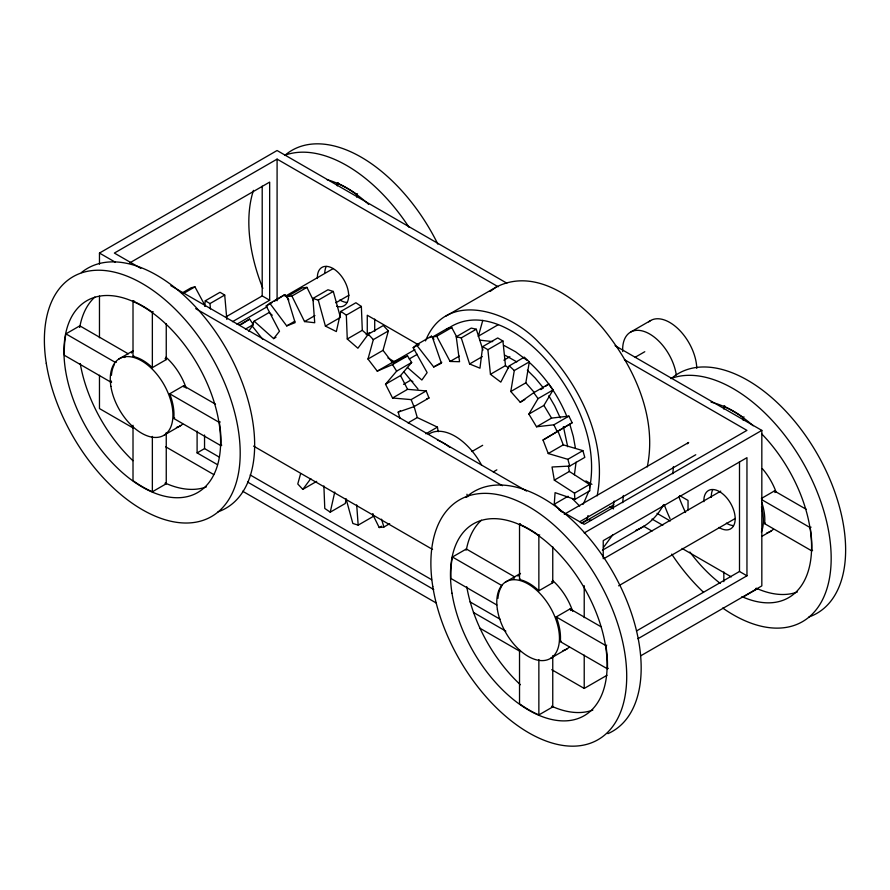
<?xml version="1.0" encoding="UTF-8"?>
<svg xmlns="http://www.w3.org/2000/svg" width="890" height="890" viewBox="0 0 890 890"><rect width="100%" height="100%" fill="white"/><g stroke="black" fill="none" stroke-linecap="round" stroke-linejoin="round"><path stroke-width="1.33" d="M576.075 462.166L574.406 474.771M561.812 511.884L554.248 504.241L555.071 492.648L574.873 499.424L589.903 490.746L589.525 484.494L569.355 471.466L568.432 466.215M623.367 495.474L622.7 502.661M673.463 466.549L672.784 473.747M204.644 306.193L205.29 300.787L220.019 292.287L224.714 295.057L226.839 319.454M508.579 367.971L505.476 365.623L502.928 341.003L497.688 337.955L482.658 346.633L479.966 368.193L469.597 363.966L461.254 337.9L456.236 336.765L459.563 361.707L450.106 361.451L436.712 336.242L432.362 337.132L441.418 363.22L433.708 366.969L416.453 344.864L413.171 347.69L427.144 372.61L421.871 380.019L407.431 367.47M524.855 399.577L520.238 402.247L510.804 391.511L514.287 370.54L529.316 361.863L524.31 357.168L509.28 365.846L500.803 382.122L490.446 374.301L487.898 349.681L482.658 346.633M510.804 391.511L525.834 382.834L529.316 361.863M614.156 501.037L612.62 508.468M478.497 335.764L482.781 320.344M368.093 335.363L362.297 330.324L361.362 306.46L355.9 302.745L340.87 311.411L336.342 331.558L325.406 326.096L318.275 300.13L312.924 298.45L314.715 322.736L304.536 321.579L291.909 296.047L287.203 296.581L295.124 322.636L286.702 325.896L269.815 303.301L266.199 305.982L279.482 331.258L273.653 338.612L254.151 321.168L251.992 325.74L262.739 339.379M323.893 485.907L324.772 508.446L330.234 512.173L334.762 492.025M346.166 499.468L345.264 503.495L330.234 512.173M587.611 517.279L587.011 519.882L581.237 523.22M589.581 488.421C598.525 442.386 576.386 395.661 547.216 361.162C523.743 333.984 480.778 304.28 446.402 329.656M597.168 495.864C607.97 439.382 578.6 382.044 539.273 342.939C510.604 311.567 446.146 288.716 425.509 340.915M647.264 466.95C657.565 416.898 633.713 365.823 602.486 327.876C577.499 298.829 535.368 267.089 496.208 287.081L446.113 316.006M300.631 473.614L297.772 483.982L302.811 489.378L316.684 481.368M400.033 418.545L398.175 412.126L413.972 406.663L428.991 397.986L426.188 390.933L411.158 399.61L392.546 398.008L385.526 384.235L400.545 375.558L411.67 362.475L407.542 355.922L392.512 364.6L377.26 371.13L367.982 359.037L373.333 339.613L388.363 330.935L383.323 325.529L368.293 334.206L357.902 348.235L347.267 339.001L346.332 315.138L340.87 311.411M367.982 359.037L383.012 350.36L388.363 330.935M588.846 491.102L583.773 503.039M663.517 504.752C657.599 516.033 647.998 525.578 636.027 530.218M612.854 534.712L603.487 547.406M574.873 499.424L574.495 493.171L554.325 480.144L552.034 467.005L569.767 466.06L584.797 457.382L582.894 450.64L567.865 459.318L548.24 453.533L543.034 440.027L572.148 422.75L568.899 416.131L553.869 424.808L536.525 426.777L528.871 414.095L538.061 398.62L553.091 389.942L548.774 384.024L533.744 392.701L520.238 402.247M528.871 414.095L543.901 405.417L553.091 389.942M582.928 504.43L583.362 503.74M248.722 331.169L253.372 324.539L249.601 319.121L239.399 325.006M302.811 489.378L310.81 478.586M587.611 516.289L588.134 515.588M385.526 384.235L396.64 371.141L411.67 362.475M429.837 337.599L431.483 336.186L433.942 339.346M490.079 291.475L496.208 287.081M288.861 299.997L284.833 294.623L274.298 301.309M540.898 389.598L543.145 387.995M545.392 386.405L548.774 384.024M241.524 324.338L249.601 319.121M395.783 361.663L399.243 359.426L393.402 362.797M543.034 440.027L572.148 422.75M99.469 264.174L99.469 253.071L277.079 150.521L506.822 283.165M498.189 286.78L277.09 159.121L114.365 253.071L140.798 268.335M129.528 263.006L269.659 182.105L269.659 300.23L232.524 321.668M110.327 381.832L64.392 355.31A110.772 63.958 60 0 1 65.916 333.861L79.811 325.84L128.293 353.842M166.252 323.626L166.252 359.605L152.357 367.626A44.311 25.588 60 0 0 133.011 356.434L133.011 301.098L133.878 300.598M337.332 185.899L337.332 183.129L338.2 182.628M182.049 293.021L191.116 287.781L194.955 286.858L205.245 305.982M183.618 293.4L194.955 286.858M152.357 367.626L152.357 312.279L153.225 311.778M356.668 197.079L356.668 194.309L357.535 193.809M205.29 300.787L209.984 303.568L224.714 295.057M118.815 359.026L132.821 350.938M116.457 362.041L115.589 362.541L65.916 333.861M124.266 357.524L125.145 357.024M133.011 356.434L133.878 355.922M226.283 316.673L262.205 295.925L269.659 300.23M269.815 303.301L284.833 294.623M266.199 305.982L271.984 302.645M236.94 324.16L267.056 306.783M285.111 296.348L333.283 268.535M287.203 296.581L302.222 287.904L306.928 287.37L313.547 300.742M291.909 296.047L306.928 287.37M254.151 321.168L269.18 312.49L272.262 315.249M245.44 329.122L253.372 324.539M312.924 298.45L327.954 289.773L333.305 291.453L340.436 317.418L325.406 326.096M318.275 300.13L333.305 291.453M286.702 325.896L294.79 321.223M221.755 445.167L220.887 445.668L173.773 418.467A44.311 25.588 60 0 0 169.69 393.781L183.585 385.759L215.513 404.194M273.653 338.612L275.967 337.277M335.775 302.822L349.014 295.18M304.536 321.579L314.938 315.572M346.332 315.138L361.362 306.46M173.773 418.467L174.64 417.966M164.394 434.999L180.737 425.565M347.267 339.001L362.297 330.324M366.157 334.618L369.661 332.593M169.69 393.781L219.352 422.45L220.219 421.949M197.102 431.149L197.102 452.899L204.544 448.605L218.962 456.926M133.011 425.286L133.011 480.622A110.772 63.958 60 0 0 152.357 491.781L166.252 483.748L166.252 432.551M416.453 344.864L431.483 336.186M413.171 347.69L418.945 344.352M432.362 337.132L447.392 328.454L451.742 327.565L456.837 337.165M436.712 336.242L451.742 327.565M377.26 371.13L392.29 362.453L407.542 355.922M392.045 362.853L414.896 349.659M409.211 358.982L417.31 354.309M456.236 336.765L471.266 328.087L476.284 329.222L482.959 350.082M461.254 337.9L476.284 329.222M478.153 336.309L498.422 324.605M403.537 384.335L410.479 380.33L412.849 381.554M433.708 366.969L441.807 362.297M450.106 361.451L459.351 356.111M392.546 398.008L407.576 389.33L426.188 390.933M487.898 349.681L502.928 341.003M469.597 363.966L482.313 356.623M398.175 412.126L400.489 410.791M503.896 360.183L509.859 356.734M490.446 374.301L505.476 365.623M408.032 422.895L417.276 417.555L437.424 427.133L438.236 431.717M425.865 433.808L437.424 427.133M630.565 332.115L650.601 320.545M471.867 451.553L482.68 445.311M635.182 357.257L644.783 351.717M346.065 498.789L352.841 523.465L358.18 525.133L373.21 516.456L373.01 513.764M536.525 426.777L551.555 418.1L568.899 416.131M372.587 514.164L379.207 527.536L381.521 526.201M379.207 527.536L383.913 527.014L389.686 523.676M493.249 471.934L496.843 469.853M548.24 453.533L563.27 444.855L582.894 450.64M554.325 480.144L569.355 471.466M496.843 604.989L450.896 578.467A110.772 63.958 60 0 1 452.432 557.018L466.327 548.997L514.809 576.987M552.757 546.783L552.757 582.761L538.862 590.782A44.311 25.588 60 0 0 519.526 579.579L519.526 524.243L520.394 523.743M554.248 504.241L568.12 496.231M723.837 409.055L723.837 406.285L724.716 405.784M574.495 493.171L589.525 484.494M564.293 514.298L688.682 442.475M538.862 590.782L538.862 535.424L539.729 534.923M743.183 420.236L743.183 417.466L744.051 416.965M579.757 521.729L695.769 454.745M581.76 523.353L613.966 504.764M584.218 532.932L761.829 430.393L761.829 585.898L640.622 655.874M505.331 582.171L520.505 573.416M513.385 579.179L514.253 578.678M519.526 579.579L520.394 579.078M602.397 550.243L643.581 526.457M604.087 558.497L720.744 491.135M608.27 668.323L607.403 668.824L560.288 641.612A44.311 25.588 60 0 0 556.206 616.926L570.09 608.905L600.839 626.66M761.384 498.467L774.411 490.946L806.34 509.38M618.617 585.831L735.274 518.47M560.288 641.612L561.156 641.111M761.684 502.171A44.311 25.588 60 0 1 764.599 523.654L765.467 523.153M550.91 658.144L567.241 648.71M761.84 536.37L771.174 530.974M556.206 616.926L605.868 645.606L606.735 645.105M761.707 499.646L810.189 527.636L811.057 527.136M636.495 630.966L739.501 571.491L746.955 575.797L746.955 457.671L603.231 540.642L603.231 558.709M637.963 638.72L746.955 575.797M764.599 523.654L811.725 550.854L812.592 550.354M551.744 669.692L584.218 688.437L607.013 675.276M519.526 649.822L519.526 703.768A110.772 63.958 60 0 0 538.862 714.926L552.757 706.905L552.757 655.707M743.183 596.968L757.078 588.946A110.772 63.958 60 0 1 755.877 588.412M426.566 398.831L428.991 397.986M480.266 340.214L492.693 341.593M588.613 519.582L590.904 520.316M504.085 345.52L515.599 351.806L526.858 360.228M505.253 355.344L516.812 361.896M615.079 345.665L761.829 430.393M624.368 359.627L746.933 430.382L584.207 524.332L558.976 509.77M418.923 345.064L367.27 315.238L367.27 334.273M679.626 495.574L688.037 500.436L688.037 509.948M387.929 357.98L395.138 362.152M657.031 513.352L670.248 520.984M585.92 480.889L591.928 484.36M651.992 519.037L662.805 525.278M609.95 506.799L613.555 508.88M643.592 526.224L652.003 531.085M682.052 548.429L731.313 576.876M170.847 285.679L526.535 491.035M99.469 253.071L115.11 262.094M195.7 308.619L502.427 485.706M452.432 557.018L502.105 585.698M253.561 446.09L432.562 549.43M250.19 474.96L431.606 579.69M470.042 601.885L500.08 619.229M197.102 452.899L217.527 464.691M247.554 482.035L433.764 589.536M473.413 612.431L505.854 631.155M133.155 428.023L99.469 408.577L99.469 375.246M165.629 446.769L213.745 474.548M242.614 491.213L436.267 603.019M479.565 628.017L520.461 651.636M529.216 362.286C545.748 377.215 558.519 396.15 566.975 416.709M527.336 370.195L535.302 378.139L543.278 387.784M509.28 365.846L514.287 370.54M572.114 498.433L579.679 506.076M368.293 334.206L373.333 339.613M525.834 382.834L534.412 392.601M403.704 371.597L418 389.041M383.012 350.36L392.29 362.453M533.744 392.701L538.061 398.62M548.807 395.772L554.681 405.851L560.277 417.944M392.512 364.6L396.64 371.141M543.901 405.417L551.555 418.1M400.545 375.558L407.576 389.33M553.869 424.808L557.118 431.428M411.158 399.61L413.972 406.663M558.063 431.35L563.27 444.855M569.934 424.664L573.316 436.501L575.385 447.926M563.403 426.61L567.698 446.736M381.532 519.193L383.913 527.014M413.939 406.018L417.276 417.555M567.865 459.318L569.767 466.06M209.984 303.568L210.463 308.986M356.69 504.897L358.18 525.133M739.501 461.699L739.501 571.491M723.837 571.981L723.837 581.66M584.218 585.698L584.218 617.627M584.218 655.118L584.218 688.437M538.862 659.568L538.862 714.926M374.712 319.098L374.712 331.325M277.09 159.121L277.09 300.742M262.205 186.143L262.205 295.925M204.544 435.01L204.544 448.605M152.357 436.423L152.357 491.781M99.469 296.114L99.469 337.766M465.937 497.41A138.473 79.944 60 0 1 610.351 567.82A138.473 79.944 60 0 1 607.926 733.649M592.84 710.075A110.772 63.958 60 0 1 551.9 706.315M520.405 684.755A110.772 63.958 60 0 1 466.761 586.732M466.46 549.275A110.772 63.958 60 0 1 481.401 520.216M519.526 524.243A110.772 63.958 60 0 1 538.862 535.424M605.868 645.606A110.772 63.958 60 0 1 607.403 668.824M552.757 706.905A110.772 63.958 60 0 1 551.555 706.371M466.093 550.231A110.772 63.958 60 0 1 466.327 548.997M569.2 647.208A44.311 25.588 60 0 1 562.958 650.612M517.947 576.13A44.311 25.588 60 0 1 519.716 574.25M552.434 580.347A44.311 25.588 60 0 1 572.693 611.341M497.933 598.414A44.311 25.588 60 0 1 501.493 586.588M551.6 581.682A44.311 25.588 60 0 1 552.757 582.761M570.09 608.905A44.311 25.588 60 0 1 570.701 610.507M671.36 378.517A138.473 79.944 60 0 1 816.953 453.411A138.473 79.944 60 0 1 809.01 616.937M670.815 378.584A138.473 79.944 60 0 1 827.033 523.342A138.473 79.944 60 0 1 722.713 608.037M703.5 592.262A138.473 79.944 60 0 1 671.716 554.125M797.295 592.028A110.772 63.958 60 0 1 756.355 588.268M685.545 512.507A110.772 63.958 60 0 1 678.781 496.553M761.807 433.975A110.772 63.958 60 0 1 810.912 558.397A110.772 63.958 60 0 1 741.904 596.611M720.244 583.406A110.772 63.958 60 0 1 689.884 552M670.037 518.625A110.772 63.958 60 0 1 664.329 504.897M711.066 402.169A110.772 63.958 60 0 1 753.196 425.765M723.837 406.285A110.772 63.958 60 0 1 743.183 417.466M810.189 527.636A110.772 63.958 60 0 1 811.725 550.854M773.132 529.472A44.311 25.588 60 0 1 766.891 532.876M762.363 468.674A44.311 25.588 60 0 1 776.191 492.348M761.462 506.899A44.311 25.588 60 0 1 761.373 532.109M774.411 490.946A44.311 25.588 60 0 1 775.012 492.537M284.856 155.372A138.473 79.944 60 0 1 437.858 244.149M262.839 288.405A138.473 79.944 60 0 1 253.461 190.36M285.445 155.027A138.473 79.944 60 0 1 409.011 227.284M327.019 179.658A110.772 63.958 60 0 1 368.627 204.355M337.332 183.129A110.772 63.958 60 0 1 356.668 194.309M81.379 272.585A138.473 79.944 60 0 1 226.527 349.258A138.473 79.944 60 0 1 218.039 511.828M206.324 486.919A110.772 63.958 60 0 1 165.395 483.159M132.933 460.697A110.772 63.958 60 0 1 80.245 363.576M79.733 327.309A110.772 63.958 60 0 1 94.885 297.071M133.011 301.098A110.772 63.958 60 0 1 152.357 312.279M219.352 422.45A110.772 63.958 60 0 1 220.887 445.668M166.252 483.748A110.772 63.958 60 0 1 165.051 483.226M79.577 327.086A110.772 63.958 60 0 1 79.811 325.84M182.684 424.063A44.311 25.588 60 0 1 176.442 427.456M131.442 352.985A44.311 25.588 60 0 1 133.2 351.094M165.918 357.19A44.311 25.588 60 0 1 186.177 388.196M111.506 382.522A44.311 25.588 60 0 1 111.395 381.031M111.428 375.257A44.311 25.588 60 0 1 114.421 364.399M165.084 358.525A44.311 25.588 60 0 1 166.252 359.605M183.585 385.759A44.311 25.588 60 0 1 184.186 387.35M733.416 525.601A22.139 12.783 60 0 1 726.385 523.142M711.344 497.399A22.139 12.783 60 0 1 712.756 489.622M703.89 501.693A22.139 12.783 60 0 1 719.131 491.414A22.139 12.783 60 0 1 735.185 518.859A22.139 12.783 60 0 1 718.942 527.436M346.9 302.455A22.139 12.783 60 0 1 339.869 299.986M324.817 272.551A22.139 12.783 60 0 1 326.252 266.466M317.385 278.537A22.139 12.783 60 0 1 331.202 267.556A22.139 12.783 60 0 1 348.424 292.298A22.139 12.783 60 0 1 336.665 306.249M428.324 434.431A50.864 29.37 60 0 1 481.668 465.281M466.939 494.228A50.864 29.37 60 0 1 467.617 496.787M437.48 440.105A50.864 29.37 60 0 1 449.884 447.414M622.689 351.528A38.259 22.083 60 0 1 646.407 332.348A38.259 22.083 60 0 1 676.289 374.924M648.721 321.868A38.259 22.083 60 0 1 678.391 329.089A38.259 22.083 60 0 1 696.77 368.349M687.569 443.799A7.087 4.094 60 0 1 688.337 442.719M432.796 586.566A138.473 79.944 60 0 0 593.474 741.993A138.473 79.944 60 0 0 560.133 530.74A138.473 79.944 60 0 0 432.796 586.566M451.998 593.207A110.772 63.958 60 0 0 580.536 717.551A110.772 63.958 60 0 0 553.869 548.552A110.772 63.958 60 0 0 451.998 593.207M497.399 609.539A44.311 25.588 60 0 0 548.818 659.279A44.311 25.588 60 0 0 538.15 591.672A44.311 25.588 60 0 0 497.399 609.539M46.291 363.42A138.473 79.944 60 0 0 206.958 518.848A138.473 79.944 60 0 0 173.617 307.595A138.473 79.944 60 0 0 46.291 363.42M65.482 370.051A110.772 63.958 60 0 0 194.02 494.395A110.772 63.958 60 0 0 167.353 325.395A110.772 63.958 60 0 0 65.482 370.051M110.883 386.382A44.311 25.588 60 0 0 162.303 436.122A44.311 25.588 60 0 0 151.634 368.527A44.311 25.588 60 0 0 110.883 386.382"/></g></svg>
